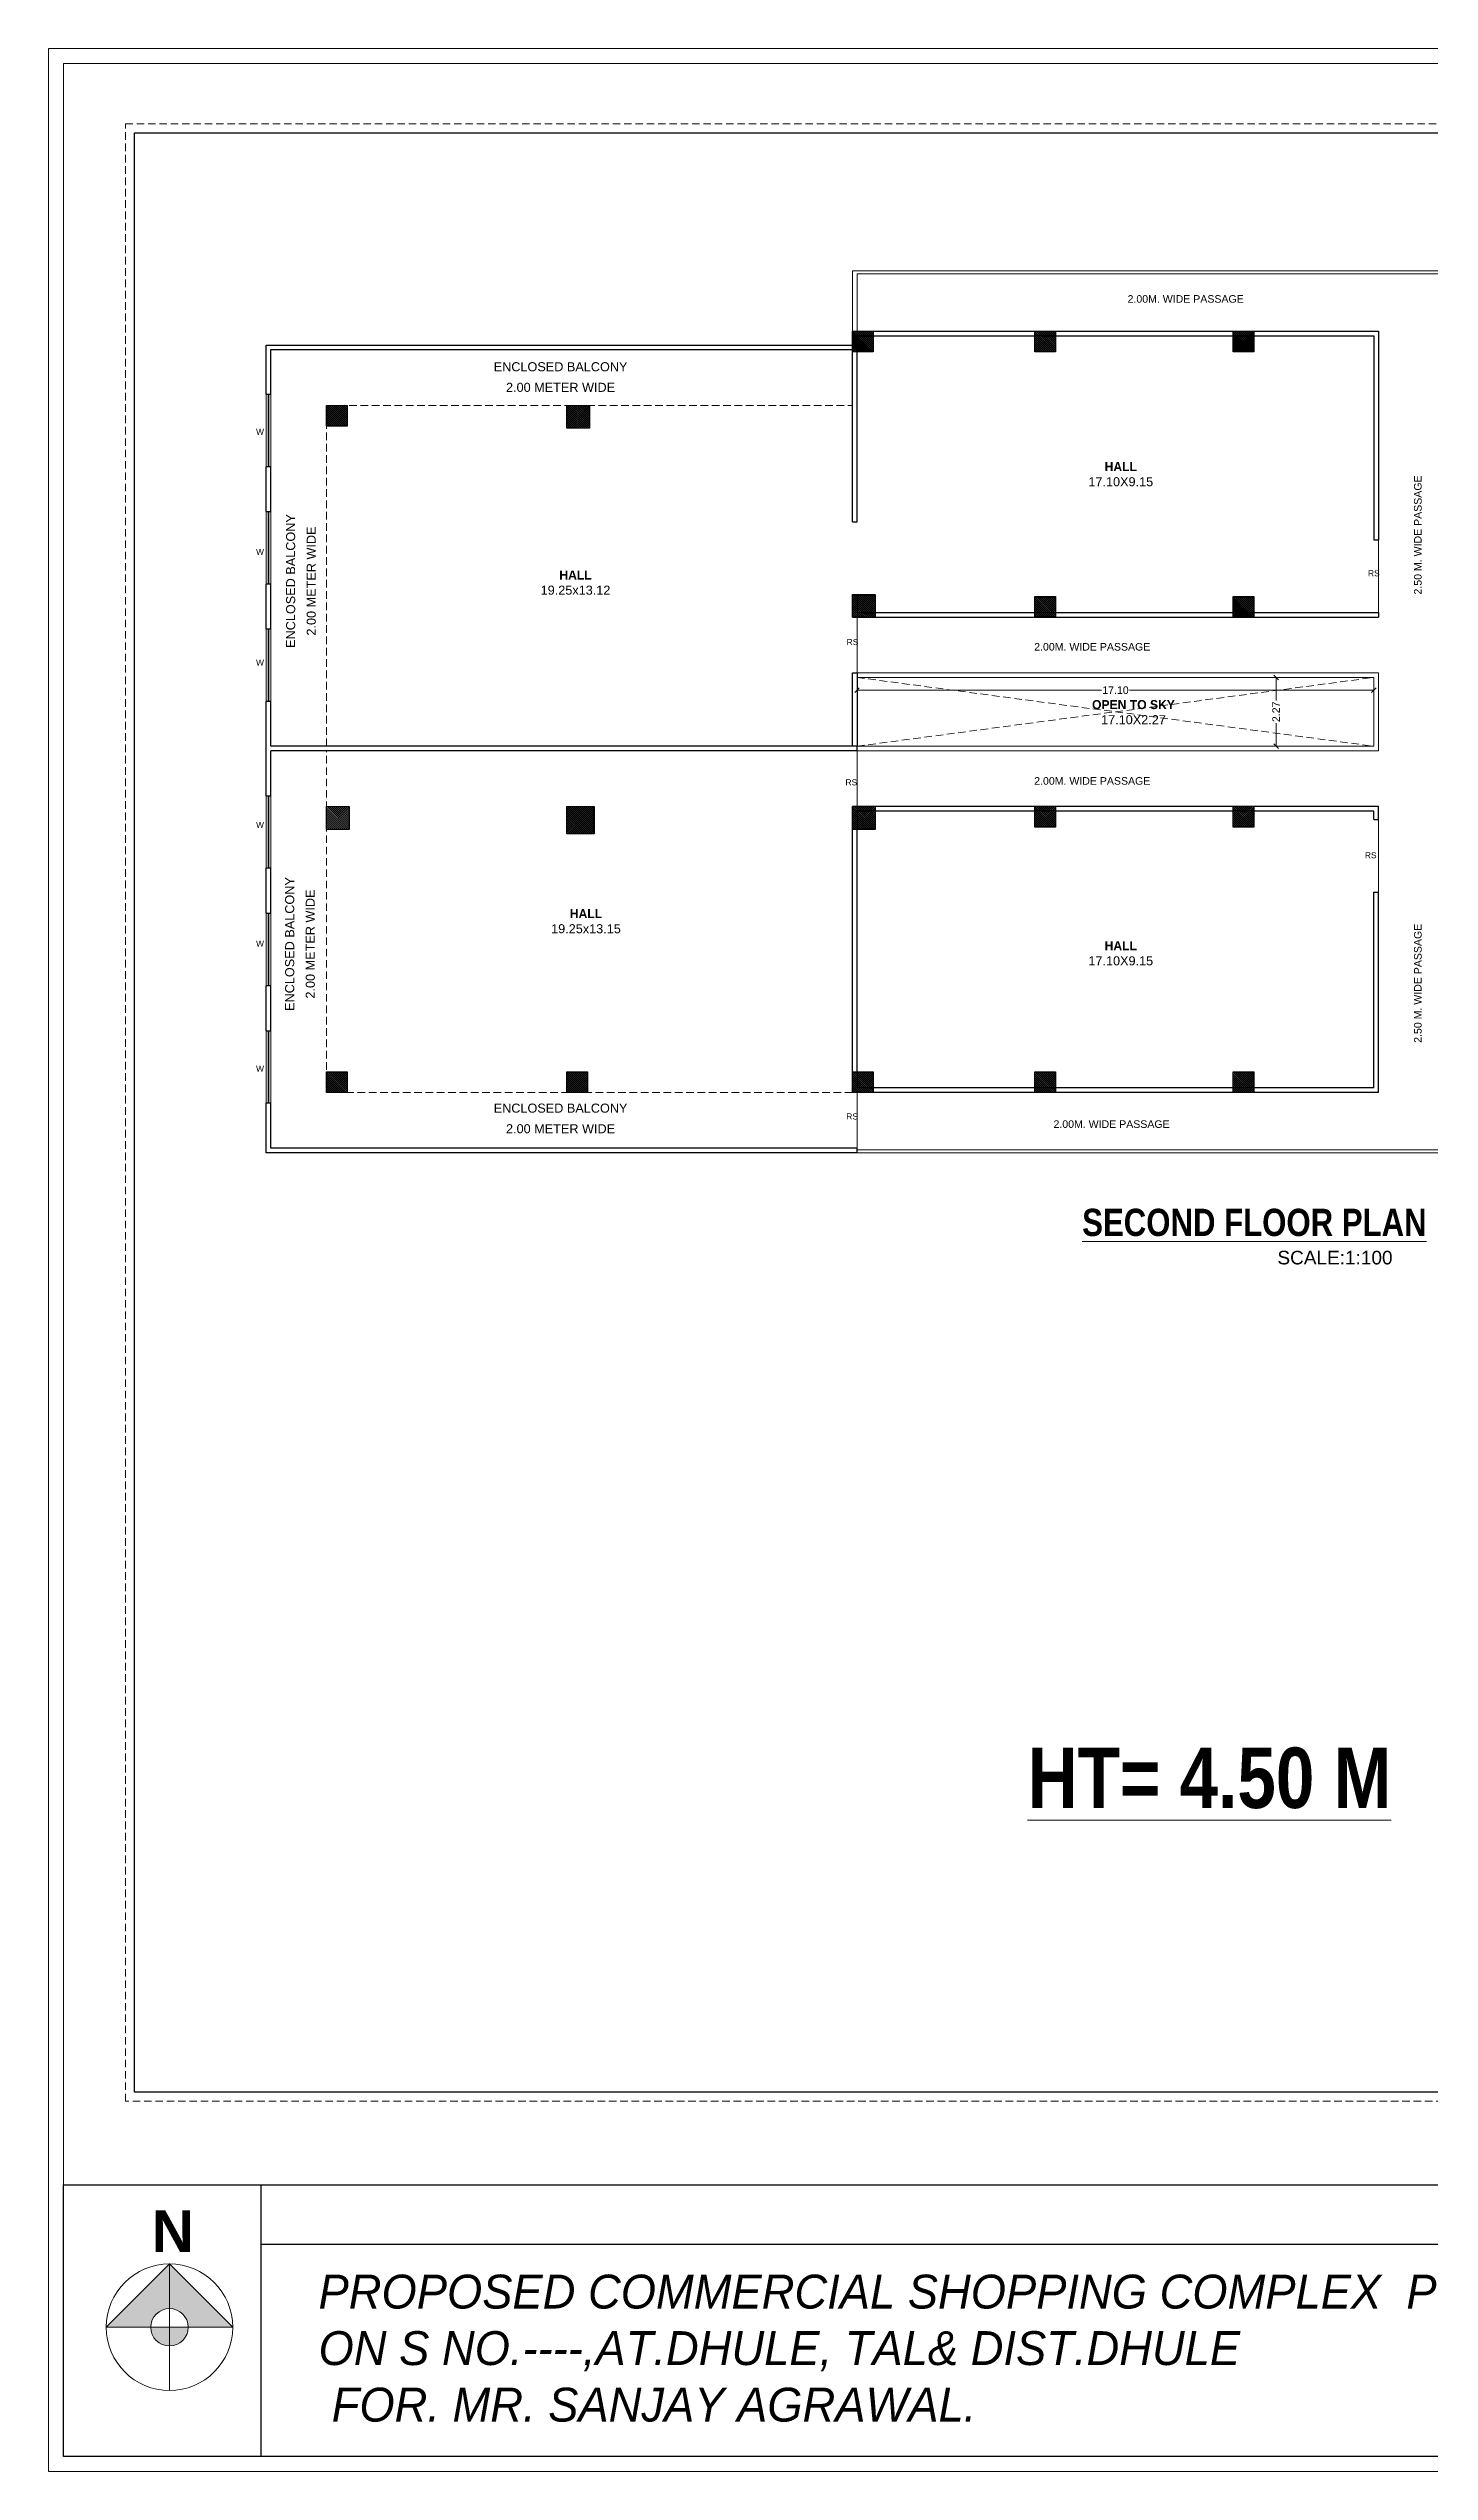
# Model space of a CAD drawing. Header units: feet. Extents: x 1354 to 2117, y 994 to 1430.
# Drawn here: x 1761.7 to 1807.4, y 1166.9 to 1247.1 of the extents above; entities that cross this region are included whole.
import ezdxf

# ---------------------------------------------------------------- set-up
doc = ezdxf.new("R2010")
doc.units = ezdxf.units.FT
doc.linetypes.add('DASHED2', pattern=[0.375, 0.25, -0.125])
doc.linetypes.add('HIDDEN', pattern=[0.375, 0.25, -0.125])
for name, color, linetype, lineweight in [('COLUMN (DCPL)', 10, 'Continuous', 30), ('COLUMN HATCH (DCPL)', 42, 'Continuous', 5), ('DIAMENTION', 6, 'Continuous', 13), ('dim', 2, 'Continuous', 9), ('H', 253, 'Continuous', 5), ('tex', 7, 'Continuous', 15), ('TEXT', 7, 'Continuous', 20), ('wall', 7, 'Continuous', 30), ('WI', 252, 'Continuous', 9), ('WIN', 230, 'Continuous', 9)]:
    doc.layers.add(name, color=color, linetype=linetype, lineweight=lineweight)
doc.layers.add('Layer2', color=240, linetype='Continuous')
doc.styles.add('Arial Narrow', font='arial.ttf')
doc.styles.get("Standard").update_dxf_attribs({"font": 'arial.ttf'})
doc.styles.add('STYLE1', font='arial.ttf')
doc.dimstyles.new('SITE', dxfattribs={"dimtxt": 0.25, "dimasz": 0.15, "dimexe": 0.07, "dimexo": 0.07, "dimgap": 0.05, "dimtad": 0, "dimzin": 0, "dimdsep": 46, "dimtxsty": 'Arial Narrow', "dimblk": 'OBLIQUE', "dimcen": 0.09, "dimclrd": 4, "dimclre": 3, "dimclrt": 6, "dimadec": 0, "dimazin": 0, "dimtfac": 1, "dimtofl": 0, "dimtmove": 2, "dimatfit": 3, "dimfxl": 0.07, "dimfxlon": 1, "dimtolj": 1, "dimtzin": 0, "dimlwd": -1, "dimlwe": -1, "dimarcsym": 0})
pattern_1 = [(135, (7902.39748, 905.627843), (-0.03314563037, -0.03314563037), []), (135, (7902.39748, 905.66099), (-0.03314563037, -0.03314563037), [0, -0.046875])]

# ---------------------------------------------------------------- blocks, each defined once
blk = doc.blocks.new('_Oblique')
at = {"layer": 'Layer2', "color": 0, "lineweight": -2}
blk.add_line((-0.5, -0.5), (0.5, 0.5), dxfattribs=at)
blk = doc.blocks.new('*D77')
at = {"layer": 'DEFPOINTS', "color": 0}
for p in [(1802.3, 1226.259), (1805.536, 1226.259), (1805.536, 1223.987)]:
    blk.add_point(p, dxfattribs=at)
at = {"layer": 'DIAMENTION', "color": 3}
for p, q in [((1802.37, 1226.259), (1802.23, 1226.259)), ((1802.37, 1223.987), (1802.23, 1223.987))]:
    blk.add_line(p, q, dxfattribs=at)
at = {"layer": 'DIAMENTION', "color": 4}
for p, q in [((1802.3, 1226.259), (1802.3, 1225.5)), ((1802.3, 1223.987), (1802.3, 1224.746))]:
    blk.add_line(p, q, dxfattribs=at)
at = {"layer": 'DIAMENTION', "color": 4, "xscale": 0.15, "yscale": 0.15, "zscale": 0.15}
for p, rotation in [((1802.3, 1226.259), 90), ((1802.3, 1223.987), 270)]:
    blk.add_blockref('_Oblique', p, dxfattribs=dict(at, rotation=rotation))
at = {"layer": 'DIAMENTION', "color": 6, "insert": (1802.3, 1225.123), "char_height": 0.25, "attachment_point": 5, "rotation": 90, "style": 'Arial Narrow'}
blk.add_mtext('\\A1;2.27', dxfattribs=at)
blk = doc.blocks.new('*D78')
at = {"layer": 'DEFPOINTS', "color": 0}
for p in [(1788.436, 1226.259), (1805.536, 1226.259), (1805.536, 1225.837)]:
    blk.add_point(p, dxfattribs=at)
at = {"layer": 'DIAMENTION', "color": 3}
for p, q in [((1788.436, 1225.907), (1788.436, 1225.767)), ((1805.536, 1225.907), (1805.536, 1225.767))]:
    blk.add_line(p, q, dxfattribs=at)
at = {"layer": 'DIAMENTION', "color": 4}
for p, q in [((1788.436, 1225.837), (1796.526, 1225.837)), ((1805.536, 1225.837), (1797.445, 1225.837))]:
    blk.add_line(p, q, dxfattribs=at)
at = {"layer": 'DIAMENTION', "color": 4, "xscale": 0.15, "yscale": 0.15, "zscale": 0.15, "rotation": 180}
blk.add_blockref('_Oblique', (1788.436, 1225.837), dxfattribs=at)
at = {"layer": 'DIAMENTION', "color": 4, "xscale": 0.15, "yscale": 0.15, "zscale": 0.15}
blk.add_blockref('_Oblique', (1805.536, 1225.837), dxfattribs=at)
at = {"layer": 'DIAMENTION', "color": 6, "insert": (1796.986, 1225.837), "char_height": 0.25, "attachment_point": 5, "style": 'Arial Narrow'}
blk.add_mtext('\\A1;17.10', dxfattribs=at)

msp = doc.modelspace()

# ---------------------------------------------------------------- hatches: boundary and pattern name
at = {"layer": 'COLUMN HATCH (DCPL)'}
h = msp.add_hatch(dxfattribs=at)
h.set_pattern_fill('SACNCR', color=256, scale=0.5, angle=90, style=0)
h.set_pattern_definition(pattern_1)
h.paths.add_polyline_path([(1788.2856, 1237.0282), (1788.2856, 1237.7082), (1788.9656, 1237.7082), (1788.9656, 1237.0282)], flags=0)
h = msp.add_hatch(dxfattribs=at)
h.set_pattern_fill('SACNCR', color=256, scale=0.5, angle=90, style=0)
h.set_pattern_definition([(135, (7902.13248, 905.627846), (-0.03314563037, -0.03314563037), []), (135, (7902.13248, 905.66099), (-0.03314563037, -0.03314563037), [0, -0.046875])])
h.paths.add_polyline_path([(1794.3206, 1237.0282), (1794.3206, 1237.7082), (1795.0006, 1237.7082), (1795.0006, 1237.0282)], flags=0)
h = msp.add_hatch(dxfattribs=at)
h.set_pattern_fill('SACNCR', color=256, scale=0.5, angle=90, style=0)
h.set_pattern_definition([(135, (7902.39748, 905.627846), (-0.03314563037, -0.03314563037), []), (135, (7902.39748, 905.66099), (-0.03314563037, -0.03314563037), [0, -0.046875])])
h.paths.add_polyline_path([(1800.8856, 1237.0282), (1800.8856, 1237.7082), (1801.5656, 1237.7082), (1801.5656, 1237.0282)], flags=0)
h = msp.add_hatch(dxfattribs=at)
h.set_pattern_fill('SACNCR', color=256, scale=0.5, angle=90, style=0)
h.set_pattern_definition(pattern_1)
h.paths.add_polyline_path([(1770.8856, 1234.5739), (1770.8856, 1235.2539), (1771.5656, 1235.2539), (1771.5656, 1234.5739)], flags=0)
h = msp.add_hatch(dxfattribs=at)
h.set_pattern_fill('SACNCR', color=256, scale=0.5, angle=90, style=0)
h.set_pattern_definition([(135, (7902.43248, 905.592843), (-0.03314563037, -0.03314563037), []), (135, (7902.43248, 905.62599), (-0.03314563037, -0.03314563037), [0, -0.046875])])
h.paths.add_polyline_path([(1778.8356, 1234.5039), (1778.8356, 1235.2539), (1779.5856, 1235.2539), (1779.5856, 1234.5039)], flags=0)
h = msp.add_hatch(dxfattribs=at)
h.set_pattern_fill('SACNCR', color=256, scale=0.5, angle=90, style=0)
h.set_pattern_definition([(135, (7902.43248, 906.192846), (-0.03314563037, -0.03314563037), []), (135, (7902.43248, 906.22599), (-0.03314563037, -0.03314563037), [0, -0.046875])])
h.paths.add_polyline_path([(1788.2856, 1228.2582), (1788.2856, 1229.0082), (1789.0356, 1229.0082), (1789.0356, 1228.2582)], flags=0)
h = msp.add_hatch(dxfattribs=at)
h.set_pattern_fill('SACNCR', color=256, scale=0.5, angle=90, style=0)
h.set_pattern_definition([(135, (7902.13248, 906.157846), (-0.03314563037, -0.03314563037), []), (135, (7902.13248, 906.19099), (-0.03314563037, -0.03314563037), [0, -0.046875])])
h.paths.add_polyline_path([(1794.3206, 1228.2582), (1794.3206, 1228.9382), (1795.0006, 1228.9382), (1795.0006, 1228.2582)], flags=0)
h = msp.add_hatch(dxfattribs=at)
h.set_pattern_fill('SACNCR', color=256, scale=0.5, angle=90, style=0)
h.set_pattern_definition([(135, (7902.39748, 906.157846), (-0.03314563037, -0.03314563037), []), (135, (7902.39748, 906.19099), (-0.03314563037, -0.03314563037), [0, -0.046875])])
h.paths.add_polyline_path([(1800.8856, 1228.2582), (1800.8856, 1228.9382), (1801.5656, 1228.9382), (1801.5656, 1228.2582)], flags=0)
h = msp.add_hatch(dxfattribs=at)
h.set_pattern_fill('SACNCR', color=256, scale=0.5, angle=90, style=0)
h.set_pattern_definition([(135, (7902.43248, 905.59284), (-0.03314563037, -0.03314563037), []), (135, (7902.43248, 905.625984), (-0.03314563037, -0.03314563037), [0, -0.046875])])
h.paths.add_polyline_path([(1770.8856, 1221.2365), (1770.8856, 1221.9865), (1771.6356, 1221.9865), (1771.6356, 1221.2365)], flags=0)
h = msp.add_hatch(dxfattribs=at)
h.set_pattern_fill('SACNCR', color=256, scale=0.5, angle=90, style=0)
h.set_pattern_definition([(135, (7902.50748, 905.51784), (-0.03314563037, -0.03314563037), []), (135, (7902.50748, 905.550984), (-0.03314563037, -0.03314563037), [0, -0.046875])])
h.paths.add_polyline_path([(1778.8356, 1221.0865), (1778.8356, 1221.9865), (1779.7356, 1221.9865), (1779.7356, 1221.0865)], flags=0)
h = msp.add_hatch(dxfattribs=at)
h.set_pattern_fill('SACNCR', color=256, scale=0.5, angle=90, style=0)
h.set_pattern_definition([(135, (7902.43248, 905.59284), (-0.03314563037, -0.03314563037), []), (135, (7902.43248, 905.625984), (-0.03314563037, -0.03314563037), [0, -0.046875])])
h.paths.add_polyline_path([(1788.2856, 1221.2365), (1788.2856, 1221.9865), (1789.0356, 1221.9865), (1789.0356, 1221.2365)], flags=0)
h = msp.add_hatch(dxfattribs=at)
h.set_pattern_fill('SACNCR', color=256, scale=0.5, angle=90, style=0)
h.set_pattern_definition([(135, (7902.13318, 905.62784), (-0.03314563037, -0.03314563037), []), (135, (7902.13318, 905.660984), (-0.03314563037, -0.03314563037), [0, -0.046875])])
h.paths.add_polyline_path([(1794.3213, 1221.3065), (1794.3213, 1221.9865), (1795.0013, 1221.9865), (1795.0013, 1221.3065)], flags=0)
h = msp.add_hatch(dxfattribs=at)
h.set_pattern_fill('SACNCR', color=256, scale=0.5, angle=90, style=0)
h.set_pattern_definition([(135, (7902.39748, 905.62784), (-0.03314563037, -0.03314563037), []), (135, (7902.39748, 905.660984), (-0.03314563037, -0.03314563037), [0, -0.046875])])
h.paths.add_polyline_path([(1800.8856, 1221.3065), (1800.8856, 1221.9865), (1801.5656, 1221.9865), (1801.5656, 1221.3065)], flags=0)
h = msp.add_hatch(dxfattribs=at)
h.set_pattern_fill('SACNCR', color=256, scale=0.5, angle=90, style=0)
h.set_pattern_definition([(135, (7902.39748, 906.15784), (-0.03314563037, -0.03314563037), []), (135, (7902.39748, 906.190984), (-0.03314563037, -0.03314563037), [0, -0.046875])])
h.paths.add_polyline_path([(1770.8856, 1212.5365), (1770.8856, 1213.2165), (1771.5656, 1213.2165), (1771.5656, 1212.5365)], flags=0)
h = msp.add_hatch(dxfattribs=at)
h.set_pattern_fill('SACNCR', color=256, scale=0.5, angle=90, style=0)
h.set_pattern_definition([(135, (7902.39748, 906.15784), (-0.03314563037, -0.03314563037), []), (135, (7902.39748, 906.190984), (-0.03314563037, -0.03314563037), [0, -0.046875])])
h.paths.add_polyline_path([(1778.8356, 1212.5365), (1778.8356, 1213.2165), (1779.5156, 1213.2165), (1779.5156, 1212.5365)], flags=0)
h = msp.add_hatch(dxfattribs=at)
h.set_pattern_fill('SACNCR', color=256, scale=0.5, angle=90, style=0)
h.set_pattern_definition([(135, (7902.39748, 906.15784), (-0.03314563037, -0.03314563037), []), (135, (7902.39748, 906.190984), (-0.03314563037, -0.03314563037), [0, -0.046875])])
h.paths.add_polyline_path([(1788.2856, 1212.5365), (1788.2856, 1213.2165), (1788.9656, 1213.2165), (1788.9656, 1212.5365)], flags=0)
h = msp.add_hatch(dxfattribs=at)
h.set_pattern_fill('SACNCR', color=256, scale=0.5, angle=90, style=0)
h.set_pattern_definition([(135, (7902.13318, 906.15784), (-0.03314563037, -0.03314563037), []), (135, (7902.13318, 906.190984), (-0.03314563037, -0.03314563037), [0, -0.046875])])
h.paths.add_polyline_path([(1794.3213, 1212.5365), (1794.3213, 1213.2165), (1795.0013, 1213.2165), (1795.0013, 1212.5365)], flags=0)
h = msp.add_hatch(dxfattribs=at)
h.set_pattern_fill('SACNCR', color=256, scale=0.5, angle=90, style=0)
h.set_pattern_definition([(135, (7902.39748, 906.15784), (-0.03314563037, -0.03314563037), []), (135, (7902.39748, 906.190984), (-0.03314563037, -0.03314563037), [0, -0.046875])])
h.paths.add_polyline_path([(1800.8856, 1212.5365), (1800.8856, 1213.2165), (1801.5656, 1213.2165), (1801.5656, 1212.5365)], flags=0)
at = {"layer": 'dim', "lineweight": 15}
h = msp.add_hatch(color=7, dxfattribs=at)
h.paths.add_polyline_path([(1765.0675, 1171.6958), (1763.5931, 1171.6958), (1765.686, 1173.7888), (1765.686, 1172.3144, 0.4142136)])
h.paths.add_polyline_path([(1765.686, 1172.3144), (1765.686, 1173.7888), (1767.779, 1171.6958), (1766.3046, 1171.6958, 0.4142136)])
h = msp.add_hatch(color=7, dxfattribs=at)
h.paths.add_polyline_path([(1765.686, 1171.0773, -0.4142136), (1765.0675, 1171.6958), (1765.686, 1171.6958)])
h.paths.add_polyline_path([(1765.686, 1171.6958), (1766.3046, 1171.6958, -0.4142136), (1765.686, 1171.0773)])

# ---------------------------------------------------------------- linework, layer by layer
at = {"color": 7, "lineweight": 20}
for points in [[(1761.6809, 1247.0626), (1847.4521, 1247.0626), (1847.4521, 1166.9234), (1761.6809, 1166.9234)], [(1762.1809, 1246.5626), (1846.9521, 1246.5626), (1846.9521, 1167.4234), (1762.1809, 1167.4234)]]:
    msp.add_lwpolyline(points, close=True, dxfattribs=at)
at = {"layer": 'COLUMN (DCPL)'}
for points in [[(1788.2856, 1237.0282), (1788.2856, 1237.7082), (1788.9656, 1237.7082), (1788.9656, 1237.0282)], [(1794.3206, 1237.0282), (1794.3206, 1237.7082), (1795.0006, 1237.7082), (1795.0006, 1237.0282)], [(1800.8856, 1237.0282), (1800.8856, 1237.7082), (1801.5656, 1237.7082), (1801.5656, 1237.0282)], [(1770.8856, 1234.5739), (1770.8856, 1235.2539), (1771.5656, 1235.2539), (1771.5656, 1234.5739)], [(1778.8356, 1234.5039), (1778.8356, 1235.2539), (1779.5856, 1235.2539), (1779.5856, 1234.5039)], [(1788.2856, 1228.2582), (1788.2856, 1229.0082), (1789.0356, 1229.0082), (1789.0356, 1228.2582)], [(1794.3206, 1228.2582), (1794.3206, 1228.9382), (1795.0006, 1228.9382), (1795.0006, 1228.2582)], [(1800.8856, 1228.2582), (1800.8856, 1228.9382), (1801.5656, 1228.9382), (1801.5656, 1228.2582)], [(1770.8856, 1221.2365), (1770.8856, 1221.9865), (1771.6356, 1221.9865), (1771.6356, 1221.2365)], [(1778.8356, 1221.0865), (1778.8356, 1221.9865), (1779.7356, 1221.9865), (1779.7356, 1221.0865)], [(1788.2856, 1221.2365), (1788.2856, 1221.9865), (1789.0356, 1221.9865), (1789.0356, 1221.2365)], [(1794.3213, 1221.3065), (1794.3213, 1221.9865), (1795.0013, 1221.9865), (1795.0013, 1221.3065)], [(1800.8856, 1221.3065), (1800.8856, 1221.9865), (1801.5656, 1221.9865), (1801.5656, 1221.3065)], [(1770.8856, 1212.5365), (1770.8856, 1213.2165), (1771.5656, 1213.2165), (1771.5656, 1212.5365)], [(1778.8356, 1212.5365), (1778.8356, 1213.2165), (1779.5156, 1213.2165), (1779.5156, 1212.5365)], [(1788.2856, 1212.5365), (1788.2856, 1213.2165), (1788.9656, 1213.2165), (1788.9656, 1212.5365)], [(1794.3213, 1212.5365), (1794.3213, 1213.2165), (1795.0013, 1213.2165), (1795.0013, 1212.5365)], [(1800.8856, 1212.5365), (1800.8856, 1213.2165), (1801.5656, 1213.2165), (1801.5656, 1212.5365)]]:
    msp.add_lwpolyline(points, close=True, dxfattribs=at)
at = {"layer": 'DIAMENTION', "linetype": 'DASHED2'}
for p, q in [((1770.8856, 1223.9871), (1770.8856, 1235.2539)), ((1770.8856, 1235.2539), (1788.2856, 1235.2539)), ((1770.8856, 1212.5371), (1770.8856, 1223.8371)), ((1788.2856, 1212.5371), (1770.8856, 1212.5371))]:
    msp.add_line(p, q, dxfattribs=at)
at = {"layer": 'H', "linetype": 'HIDDEN'}
msp.add_lwpolyline([(1764.2261, 1244.5685), (1845.7211, 1244.5685), (1845.7211, 1179.1681), (1764.2261, 1179.1681)], close=True, dxfattribs=at)
at = {"layer": 'wall'}
for p, q in [((1788.2856, 1231.4082), (1788.2856, 1237.7088)), ((1788.2856, 1237.2539), (1788.2856, 1237.7088)), ((1788.2856, 1237.7088), (1805.6856, 1237.7088)), ((1788.4356, 1231.4082), (1788.4356, 1237.5588)), ((1788.4356, 1237.5588), (1805.5356, 1237.5588)), ((1805.5356, 1237.5588), (1805.5356, 1230.8088)), ((1805.6856, 1237.7088), (1805.6856, 1230.8088)), ((1768.8856, 1235.6247), (1768.8856, 1237.2539)), ((1768.8856, 1237.2539), (1788.2856, 1237.2539)), ((1769.0356, 1235.6247), (1769.0356, 1237.1039)), ((1769.0356, 1237.1039), (1788.2856, 1237.1039)), ((1768.8856, 1235.6247), (1769.0356, 1235.6247)), ((1768.8856, 1231.7455), (1768.8856, 1233.2247)), ((1769.0356, 1233.2247), (1768.8856, 1233.2247)), ((1769.0356, 1231.7455), (1769.0356, 1233.2247)), ((1768.8856, 1231.7455), (1769.0356, 1231.7455)), ((1788.2856, 1231.4082), (1788.4356, 1231.4082)), ((1805.5356, 1230.8088), (1805.6856, 1230.8088)), ((1768.8856, 1227.8663), (1768.8856, 1229.3455)), ((1769.0356, 1229.3455), (1768.8856, 1229.3455)), ((1769.0356, 1227.8663), (1769.0356, 1229.3455)), ((1788.2856, 1228.2588), (1788.2856, 1229.0082)), ((1788.2856, 1229.0082), (1788.4356, 1229.0082)), ((1788.4356, 1228.4088), (1788.4356, 1229.0082)), ((1768.8856, 1227.8663), (1769.0356, 1227.8663)), ((1788.2856, 1228.2588), (1805.6856, 1228.2588)), ((1788.4356, 1228.4088), (1805.6856, 1228.4088)), ((1805.6856, 1228.4088), (1805.6856, 1228.2588)), ((1768.8856, 1222.3496), (1768.8856, 1225.4663)), ((1769.0356, 1225.4663), (1768.8856, 1225.4663)), ((1769.0356, 1223.9871), (1769.0356, 1225.4663)), ((1788.4356, 1223.9871), (1769.0356, 1223.9871)), ((1769.0356, 1222.3496), (1769.0356, 1223.8371)), ((1788.4356, 1223.8371), (1769.0356, 1223.8371)), ((1788.4356, 1223.8371), (1788.4356, 1223.9871)), ((1768.8856, 1222.3496), (1769.0356, 1222.3496)), ((1788.2856, 1212.5371), (1788.2856, 1221.9871)), ((1805.6856, 1221.9871), (1788.2856, 1221.9871)), ((1788.7363, 1221.9871), (1788.2856, 1221.9871)), ((1788.4356, 1212.6871), (1788.4356, 1221.8371)), ((1805.5356, 1221.8371), (1788.4356, 1221.8371)), ((1788.7363, 1221.8371), (1788.4356, 1221.8371)), ((1805.5356, 1221.5621), (1805.5356, 1221.8371)), ((1805.5356, 1221.5621), (1805.6856, 1221.5621)), ((1805.6856, 1221.5621), (1805.6856, 1221.9871)), ((1768.8856, 1218.4621), (1768.8856, 1219.9496)), ((1769.0356, 1219.9496), (1768.8856, 1219.9496)), ((1769.0356, 1218.4621), (1769.0356, 1219.9496)), ((1805.5356, 1212.6871), (1805.5356, 1219.1621)), ((1805.5356, 1219.1621), (1805.6856, 1219.1621)), ((1805.6856, 1212.5371), (1805.6856, 1219.1621)), ((1768.8856, 1218.4621), (1769.0356, 1218.4621)), ((1768.8856, 1214.5746), (1768.8856, 1216.0621)), ((1769.0356, 1216.0621), (1768.8856, 1216.0621)), ((1769.0356, 1214.5746), (1769.0356, 1216.0621)), ((1768.8856, 1214.5746), (1769.0356, 1214.5746)), ((1805.6856, 1212.5371), (1788.2856, 1212.5371)), ((1805.5356, 1212.6871), (1788.4356, 1212.6871)), ((1768.8856, 1210.5371), (1768.8856, 1212.1746)), ((1769.0356, 1212.1746), (1768.8856, 1212.1746)), ((1769.0356, 1210.6871), (1769.0356, 1212.1746)), ((1788.4356, 1210.5371), (1768.8856, 1210.5371)), ((1788.4356, 1210.6871), (1769.0356, 1210.6871)), ((1788.4356, 1210.5371), (1788.4356, 1210.6871))]:
    msp.add_line(p, q, dxfattribs=at)
at = {"layer": 'wall', "lineweight": 25}
for p, q in [((1762.1809, 1176.4005), (1844.2955, 1176.4005)), ((1768.7058, 1176.4005), (1768.7058, 1167.4234)), ((1768.7058, 1174.4435), (1819.3526, 1174.4435))]:
    msp.add_line(p, q, dxfattribs=at)
at = {"layer": 'wall', "lineweight": 15}
for p, q in [((1765.686, 1173.7888), (1763.5931, 1171.6958)), ((1765.686, 1173.7888), (1765.686, 1169.6029)), ((1767.779, 1171.6958), (1765.686, 1173.7888)), ((1767.779, 1171.6958), (1763.5931, 1171.6958))]:
    msp.add_line(p, q, dxfattribs=at)
at = {"layer": 'wall'}
for points in [[(1764.5261, 1244.2685), (1845.4211, 1244.2685), (1845.4211, 1179.4681), (1764.5261, 1179.4681)], [(1788.2856, 1226.4088), (1788.4356, 1226.4088), (1788.4356, 1223.9871), (1788.2856, 1223.9871)], [(1762.1809, 1176.4005), (1846.9521, 1176.4005), (1846.9521, 1167.4234), (1762.1809, 1167.4234)]]:
    msp.add_lwpolyline(points, close=True, dxfattribs=at)
at = {"layer": 'wall', "lineweight": 15}
for radius in [2.093, 0.6186]:
    msp.add_circle((1765.686, 1171.6958), radius, dxfattribs=at)
at = {"layer": 'WI', "linetype": 'DASHED2'}
for p, q in [((1788.4356, 1223.9871), (1805.5356, 1226.2588)), ((1788.4356, 1226.2588), (1805.5356, 1223.9871))]:
    msp.add_line(p, q, dxfattribs=at)
at = {"layer": 'WIN'}
for p, q in [((1788.2856, 1239.7088), (1832.0342, 1239.7088)), ((1788.2856, 1237.7088), (1788.2856, 1239.7088)), ((1788.4356, 1239.6088), (1831.8842, 1239.6088)), ((1788.4356, 1237.7088), (1788.4356, 1239.6088)), ((1768.8856, 1235.6247), (1768.8856, 1233.2247)), ((1768.9456, 1235.6247), (1768.9456, 1233.2247)), ((1768.9756, 1235.6247), (1768.9756, 1233.2247)), ((1769.0356, 1235.6247), (1769.0356, 1233.2247)), ((1768.8856, 1231.7455), (1768.8856, 1229.3455)), ((1768.9456, 1231.7455), (1768.9456, 1229.3455)), ((1768.9756, 1231.7455), (1768.9756, 1229.3455)), ((1769.0356, 1231.7455), (1769.0356, 1229.3455)), ((1805.6856, 1230.8088), (1805.6856, 1228.4088)), ((1768.8856, 1227.8663), (1768.8856, 1225.4663)), ((1768.9456, 1227.8663), (1768.9456, 1225.4663)), ((1768.9756, 1227.8663), (1768.9756, 1225.4663)), ((1769.0356, 1227.8663), (1769.0356, 1225.4663)), ((1788.4356, 1228.2588), (1788.4356, 1226.4088)), ((1788.2856, 1226.4088), (1805.6856, 1226.4088)), ((1788.4356, 1223.9871), (1788.4356, 1226.2588)), ((1788.4356, 1226.2588), (1805.5356, 1226.2588)), ((1805.5356, 1226.2588), (1805.5356, 1223.9871)), ((1805.6856, 1226.4088), (1805.6856, 1223.8371)), ((1805.5356, 1223.9871), (1788.4356, 1223.9871)), ((1805.6856, 1223.8371), (1788.4356, 1223.8371)), ((1788.4356, 1221.9871), (1788.4356, 1223.8371)), ((1768.8856, 1222.3496), (1768.8856, 1219.9496)), ((1768.9456, 1222.3496), (1768.9456, 1219.9496)), ((1768.9756, 1222.3496), (1768.9756, 1219.9496)), ((1769.0356, 1222.3496), (1769.0356, 1219.9496)), ((1805.6856, 1221.5621), (1805.6856, 1219.1621)), ((1768.8856, 1218.4621), (1768.8856, 1216.0621)), ((1768.9456, 1218.4621), (1768.9456, 1216.0621)), ((1768.9756, 1218.4621), (1768.9756, 1216.0621)), ((1769.0356, 1218.4621), (1769.0356, 1216.0621)), ((1768.8856, 1214.5746), (1768.8856, 1212.1746)), ((1768.9456, 1214.5746), (1768.9456, 1212.1746)), ((1768.9756, 1214.5746), (1768.9756, 1212.1746)), ((1769.0356, 1214.5746), (1769.0356, 1212.1746)), ((1788.4356, 1210.6871), (1788.4356, 1212.5371)), ((1788.4356, 1210.6371), (1824.9932, 1210.6371)), ((1788.4356, 1210.5371), (1824.9931, 1210.5371))]:
    msp.add_line(p, q, dxfattribs=at)

# ---------------------------------------------------------------- texts
at = {"layer": 'tex'}
for s, insert, char_height, width, attachment_point in [('\\pxqd;2.00M. WIDE PASSAGE', (1803.7701, 1238.6503), 0.25, 6.383345, 9), ('\\pxqc;ENCLOSED BALCONY', (1780.8896, 1236.3818), 0.3, 4.528107, 9), ('\\pxqc;2.00 METER WIDE', (1780.8896, 1235.7006), 0.3, 4.528107, 9), ('\\pxqc;W', (1768.8174, 1234.2829), 0.2, 0.27083, 9), ('\\pxqc;{\\fCentury Gothic|b1|i0|c0|p34;HALL\\P}17.10X9.15', (1797.8433, 1232.5782), 0.3, 1.363256, 9), ('\\pxqc;W', (1768.8174, 1230.3135), 0.2, 0.27083, 9), ('\\pxqc;{\\fCentury Gothic|b1|i0|c0|p34;HALL\\P}19.25x13.12', (1780.1481, 1228.9924), 0.3, 2.055946, 9), ('\\pxqc;RS', (1805.6708, 1229.6027), 0.2, 0.27083, 9), ('\\pxqc;RS', (1788.4208, 1227.3277), 0.2, 0.27083, 9), ('\\pxqd;2.00M. WIDE PASSAGE', (1800.6801, 1227.1452), 0.25, 6.383345, 9), ('\\pxqc;W', (1768.8174, 1226.6485), 0.2, 0.27083, 9), ('\\pxqc;{\\fCentury Gothic|b1|i0|c0|p34;OPEN TO SKY\\P}17.10X2.27', (1799.1615, 1224.7079), 0.3, 3.15905, 9), ('\\pxqd;2.00M. WIDE PASSAGE', (1800.6801, 1222.7091), 0.25, 6.383345, 9), ('\\pxqc;RS', (1788.3817, 1222.6887), 0.2, 0.27083, 9), ('\\pxqc;W', (1768.8174, 1221.2836), 0.2, 0.27083, 9), ('\\pxqc;RS', (1805.5668, 1220.2779), 0.2, 0.27083, 9), ('\\pxqc;{\\fCentury Gothic|b1|i0|c0|p34;HALL\\P}19.25x13.15', (1780.1481, 1217.7945), 0.3, 1.363256, 9), ('\\pxqc;W', (1768.8174, 1217.3595), 0.2, 0.27083, 9), ('\\pxqc;{\\fCentury Gothic|b1|i0|c0|p34;HALL\\P}17.10X9.15', (1797.8433, 1216.7335), 0.3, 1.363256, 9), ('\\pxqc;W', (1768.8174, 1213.2183), 0.2, 0.27083, 9), ('\\pxqc;ENCLOSED BALCONY', (1780.8896, 1211.8613), 0.3, 4.528107, 9), ('\\pxqc;RS', (1788.4103, 1211.6376), 0.2, 0.27083, 9), ('\\pxqc;2.00 METER WIDE', (1780.8896, 1211.1801), 0.3, 4.528107, 9), ('\\pxqd;2.00M. WIDE PASSAGE', (1801.3192, 1211.3586), 0.25, 6.383345, 9), ('\\pxqc;SCALE:1:100', (1804.4527, 1206.8412), 0.45, 0.406244, 9), ('\\pxql;{\\fCentury Gothic|b0|i1|c0|p34;PROPOSED COMMERCIAL SHOPPING COMPLEX  PLAN ON S NO.----,AT.DHULE, TAL& DIST.DHULE\\P\\fArial|b0|i0|c0|p34; \\fCentury Gothic|b0|i1|c0|p34;FOR. MR. SANJAY AGRAWAL.}', (1770.6181, 1173.4353), 1.1213251, 39.855917, 1)]:
    msp.add_mtext(s, dxfattribs=dict(at, insert=insert, char_height=char_height, width=width, attachment_point=attachment_point))
at = {"layer": 'tex', "attachment_point": 9, "rotation": 90}
for s, insert, char_height, width in [('\\pxqd;2.50 M. WIDE PASSAGE', (1807.1191, 1235.1679), 0.25, 6.165468), ('\\pxqc;ENCLOSED BALCONY', (1769.8484, 1231.713), 0.3, 4.528107), ('\\pxqc;2.00 METER WIDE', (1770.5296, 1231.713), 0.3, 4.528107), ('\\pxqc;ENCLOSED BALCONY', (1769.8168, 1219.7073), 0.3, 4.528107), ('\\pxqc;2.00 METER WIDE', (1770.498, 1219.7073), 0.3, 4.528107), ('\\pxqd;2.50 M. WIDE PASSAGE', (1807.1191, 1220.3407), 0.25, 6.165468)]:
    msp.add_mtext(s, dxfattribs=dict(at, insert=insert, char_height=char_height, width=width))
at = {"layer": 'tex', "ltscale": 0.05, "attachment_point": 1}
for s, insert, char_height, width in [('\\pxqc;{\\fSwis721 Cn BT|b1|i0|c0|p34;\\LSECOND FLOOR PLAN}', (1793.2859, 1208.6874), 0.9, 16.592959), ('\\pxqc;{\\fSwis721 Cn BT|b1|i0|c0|p34;\\LHT= 4.50 M}', (1790.8478, 1190.8676), 2, 18.497896)]:
    msp.add_mtext(s, dxfattribs=dict(at, insert=insert, char_height=char_height, width=width))
at = {"layer": 'TEXT', "insert": (1765.7939, 1174.1873), "char_height": 1.380092, "width": 0.258093, "attachment_point": 8, "style": 'STYLE1'}
msp.add_mtext('{\\fArial|b1|i0|c0|p34;N}', dxfattribs=at)

# ---------------------------------------------------------------- dimensions: what is measured, and where the dimension line sits
at = {"layer": 'DIAMENTION'}
dim = msp.add_linear_dim(base=(1805.5356, 1225.8373), p1=(1788.4356, 1226.2588), p2=(1805.5356, 1226.2588), dimstyle='SITE', override={"dimfxl": 0.07, "dimfxlon": 1}, dxfattribs=at)
dim.commit()
dim.dimension.update_dxf_attribs({"geometry": '*D78', "text_midpoint": (1796.9856, 1225.8373)})
at = {"layer": 'DIAMENTION', "color": 1}
dim = msp.add_linear_dim(base=(1802.2999, 1226.2588), p1=(1805.5356, 1223.9871), p2=(1805.5356, 1226.2588), angle=90, dimstyle='SITE', override={"dimfxl": 0.07, "dimfxlon": 1}, dxfattribs=at)
dim.commit()
dim.dimension.update_dxf_attribs({"geometry": '*D77', "text_midpoint": (1802.2999, 1225.1229)})

doc.saveas('drawing.dxf')
